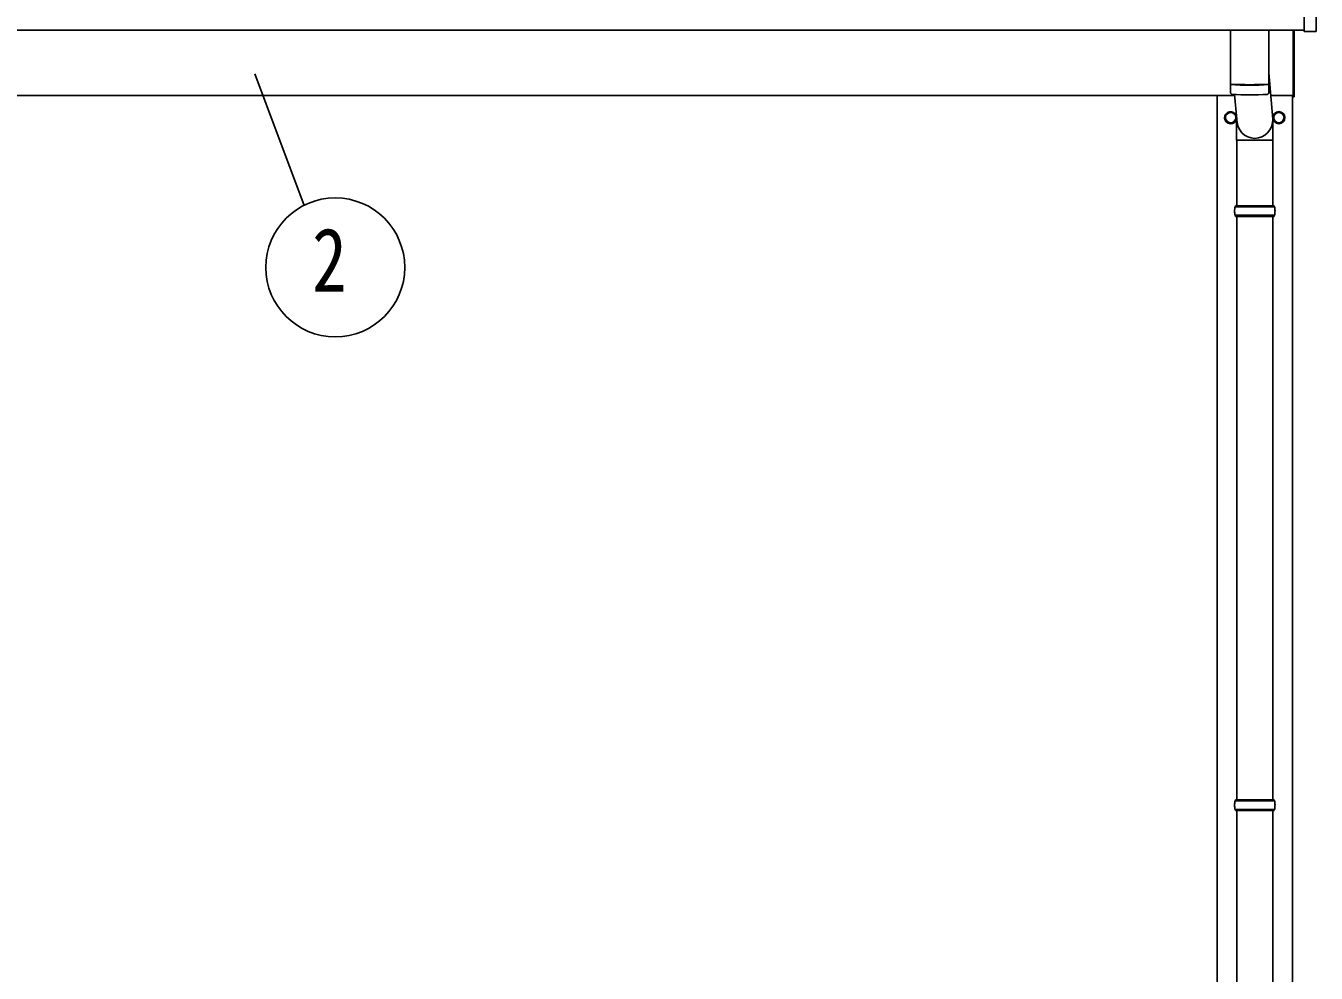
# Model space of a CAD drawing. Units: millimetres, scale not verified. Extents: x -16820 to 16820, y -11880 to 11880.
# Drawn here: x -13325 to -11185, y -3856 to -2285 of the extents above; entities that cross this region are included whole.
import ezdxf
from ezdxf.enums import TextEntityAlignment as Align

# ---------------------------------------------------------------- set-up
doc = ezdxf.new("R2010")
doc.units = ezdxf.units.MM
doc.header["$LTSCALE"] = 50
for name, color, linetype in [('0-4_YKK_13', 4, 'Continuous'), ('0-5_YKK_A1', 4, 'Continuous'), ('0-6_YKK_D', 6, 'Continuous')]:
    doc.layers.add(name, color=color, linetype=linetype)
doc.styles.add('ＭＳ ゴシック', font='')
doc.styles.get('ＭＳ ゴシック').set_extended_font_data('MS Gothic')

msp = doc.modelspace()

# ---------------------------------------------------------------- linework, layer by layer
at = {"layer": '0-4_YKK_13'}
for p, q in [((-11205.12, -2293.84), (-11205.12, -2145.84)), ((-11185.12, -2145.84), (-11185.12, -2293.84)), ((-11327.42, -2291.63), (-11327.42, -2381.27)), ((-11263.42, -2291.63), (-11263.42, -2381.27)), ((-11223.42, -2402.5), (-11223.42, -2291.63)), ((-11221.42, -2291.63), (-11221.42, -2402.5)), ((-11185.62, -2294.34), (-11204.62, -2294.34)), ((-11263.42, -2362.45), (-11256.86, -2439.76)), ((-11327.45, -2382.26), (-11327.22, -2395.25)), ((-11322.95, -2381.54), (-11322.93, -2382.54)), ((-11267.9, -2381.54), (-11267.91, -2382.54)), ((-11263.62, -2395.25), (-11263.39, -2382.26)), ((-11320.41, -2398.61), (-11316.98, -2439.76)), ((-11223.42, -2402.5), (-11221.42, -2402.5)), ((-11335.52, -2436.75), (-11335.42, -2436.75)), ((-11335.52, -2437.25), (-11335.42, -2437.25)), ((-11255.52, -2436.75), (-11255.42, -2436.75)), ((-11255.52, -2437.25), (-11255.42, -2437.25)), ((-11317.07, -2474.43), (-11317.07, -2439.76)), ((-11256.77, -2474.43), (-11256.77, -2439.76)), ((-11317.07, -2474.43), (-11286.92, -2474.43)), ((-11316.92, -2474.43), (-11316.92, -2583.01)), ((-11256.77, -2474.43), (-11286.92, -2474.43)), ((-11256.92, -2474.43), (-11256.92, -2583.01)), ((-11319.92, -2585.01), (-11253.92, -2585.01)), ((-11318.92, -2583.01), (-11254.92, -2583.01)), ((-11318.92, -2583.01), (-11318.92, -2585.01)), ((-11254.92, -2583.01), (-11254.92, -2585.01)), ((-11319.92, -2599.01), (-11253.92, -2599.01)), ((-11318.92, -2601.01), (-11318.92, -2599.01)), ((-11318.92, -2601.01), (-11254.92, -2601.01)), ((-11316.92, -2601.01), (-11316.92, -3568.5)), ((-11256.92, -2601.01), (-11256.92, -3568.5)), ((-11254.92, -2601.01), (-11254.92, -2599.01)), ((-11319.92, -3570.49), (-11253.92, -3570.49)), ((-11318.92, -3568.49), (-11254.92, -3568.49)), ((-11318.92, -3568.49), (-11318.92, -3570.49)), ((-11254.92, -3568.49), (-11254.92, -3570.49)), ((-11319.92, -3584.49), (-11253.92, -3584.49)), ((-11318.92, -3586.49), (-11318.92, -3584.49)), ((-11318.92, -3586.49), (-11254.92, -3586.49)), ((-11316.92, -3586.49), (-11316.92, -4491)), ((-11256.92, -3586.49), (-11256.92, -4491)), ((-11254.92, -3586.49), (-11254.92, -3584.49))]:
    msp.add_line(p, q, dxfattribs=at)
for points in [[(-11326.92, -2427.19), (-11318.42, -2432.09), (-11318.42, -2441.91), (-11326.92, -2446.81), (-11335.42, -2441.91), (-11335.42, -2432.09)], [(-11246.92, -2427.19), (-11238.42, -2432.09), (-11238.42, -2441.91), (-11246.92, -2446.81), (-11255.42, -2441.91), (-11255.42, -2432.09)]]:
    msp.add_lwpolyline(points, close=True, dxfattribs=at)
for centre, radius in [((-11326.92, -2437), 8.5), ((-11246.92, -2437), 10), ((-11246.92, -2437), 8.5)]:
    msp.add_circle(centre, radius, dxfattribs=at)
for centre, radius, start, end in [((-11204.62, -2293.84), 0.5, 180, 270), ((-11185.62, -2293.84), 0.5, 270, 0), ((-11295.42, -1901.53), 480.8, 266.18381, 273.81619), ((-11295.42, -1902.53), 480.8, 266.18381, 273.81619), ((-11323.8, -2395.01), 3.43, 183.90213, 262.99006), ((-11267.04, -2395.01), 3.43, 277.08355, 356.08693), ((-11295.41, -1879.55), 519.67, 266.82198, 273.17643), ((-11326.92, -2437), 10, 19.33356, 350.21393), ((-11326.92, -2437), 8.6, 171.25399, 178.33419), ((-11326.92, -2437), 8.6, 181.66581, 188.74601), ((-11326.92, -2437), 8.6, 111.25399, 128.74601), ((-11326.92, -2437), 8.6, 51.25399, 68.74601), ((-11326.92, -2437), 8.6, 351.25399, 8.74601), ((-11246.92, -2437), 8.6, 171.25399, 178.33419), ((-11246.92, -2437), 8.6, 181.66581, 188.74601), ((-11246.92, -2437), 8.6, 111.25399, 128.74601), ((-11246.92, -2437), 8.6, 51.25399, 68.74601), ((-11246.92, -2437), 8.6, 351.25399, 8.74601), ((-11326.92, -2437), 8.6, 231.25399, 248.74601), ((-11326.92, -2437), 8.6, 291.25399, 308.74601), ((-11246.92, -2437), 8.6, 231.25399, 248.74601), ((-11246.92, -2437), 8.6, 291.25399, 308.74601), ((-11271.17, -2592.01), 49.25, 171.82876, 180.00002), ((-11302.67, -2592.01), 49.25, 359.99998, 8.17124), ((-11271.17, -2592.01), 49.25, 180.00002, 188.17127), ((-11302.67, -2592.01), 49.25, 351.82873, 359.99998), ((-11271.17, -3577.49), 49.25, 171.82876, 180.00002), ((-11302.67, -3577.49), 49.25, 359.99998, 8.17124), ((-11271.17, -3577.49), 49.25, 180.00002, 188.17127), ((-11302.67, -3577.49), 49.25, 351.82873, 359.99998)]:
    msp.add_arc(centre, radius, start, end, dxfattribs=at)
msp.add_ellipse((-11286.92, -2439.76), major_axis=(0, -31.56), ratio=0.952301, start_param=4.712389, end_param=7.8539816, dxfattribs=at)
at = {"layer": '0-5_YKK_A1'}
for p, q in [((-11205.12, -2291.63), (-14241.72, -2291.63)), ((-14126.54, -2400), (-11320.3, -2400)), ((-11349.42, -5200), (-11349.42, -2400)), ((-11260.24, -2400), (-11223.42, -2400)), ((-11224.42, -2400), (-11224.42, -5200))]:
    msp.add_line(p, q, dxfattribs=at)
at = {"layer": '0-6_YKK_D'}
msp.add_line((-12944.93, -2364.1), (-12863.32, -2582.45), dxfattribs=at)
msp.add_circle((-12811.52, -2685.34), 115.2, dxfattribs=at)

# ---------------------------------------------------------------- texts
at = {"layer": '0-6_YKK_D', "style": 'ＭＳ ゴシック', "width": 0.8}
msp.add_text('2', height=105.6, dxfattribs=at).set_placement((-12849.92, -2757.34), align=Align.BOTTOM_LEFT)

doc.saveas('drawing.dxf')
